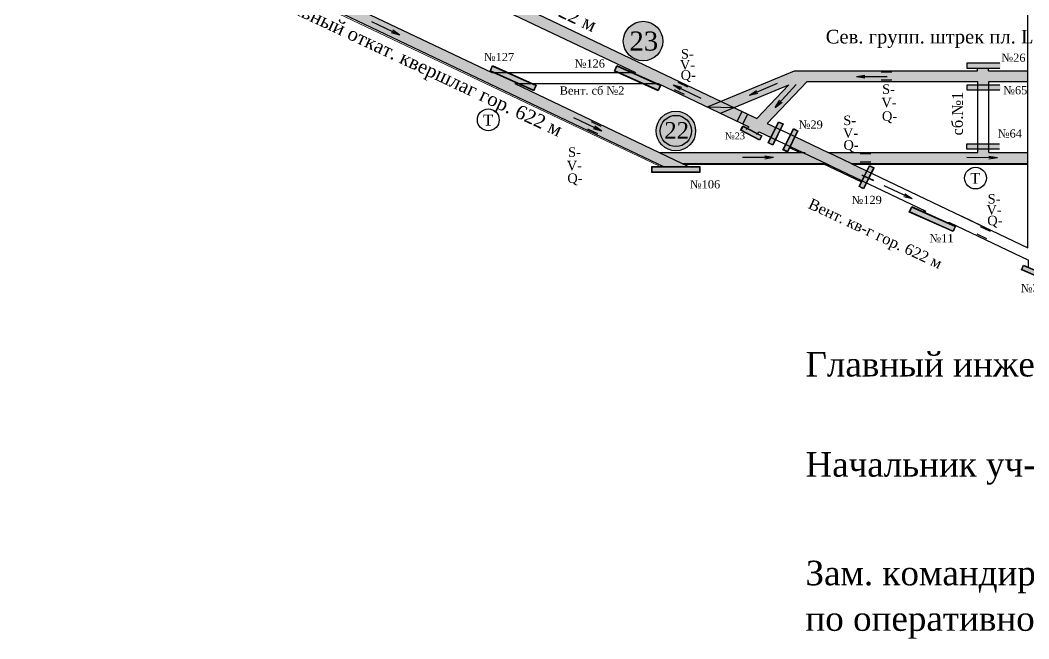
# Model space of a CAD drawing. Header units: millimetres. Extents: x -1382 to 289, y -482 to 459.
# Drawn here: x -430.5 to -60.4, y -482 to -255.2 of the extents above; entities that cross this region are included whole.
import ezdxf

# ---------------------------------------------------------------- set-up
doc = ezdxf.new("R2010")
doc.units = ezdxf.units.MM
for name, color, linetype in [('Датчики метана', 7, 'Continuous'), ('Двери', 7, 'Continuous'), ('Замерные станции', 7, 'Continuous'), ('Номера перемычек', 7, 'Continuous'), ('Перемычки', 7, 'Continuous'), ('Пожарные арки', 7, 'Continuous'), ('Позиции', 7, 'Continuous'), ('Струя', 7, 'Continuous')]:
    doc.layers.add(name, color=color, linetype=linetype)
doc.styles.get("Standard").update_dxf_attribs({"font": 'TIMES.TTF', "height": 10})

msp = doc.modelspace()

# ---------------------------------------------------------------- hatches: boundary and pattern name
for color, points in [(256, [(-173.37, -284.9), (-178.34, -286.97), (-168.52, -287.22)]), (3, [(-165.25, -294.1), (-165.97, -295.48), (-159.22, -299), (-158.5, -297.62)]), (256, [(-121.64, -311.82), (-121.7, -311.95), (-119.6, -312.93), (-119.54, -312.8)]), (256, [(-120.63, -312.29), (-120.7, -312.42), (-119.22, -313.11), (-119.16, -312.98)]), (256, [(-117.47, -313.93), (-117.4, -313.8), (-119.45, -312.84), (-119.51, -312.97)])]:
    msp.add_hatch(color=color).paths.add_polyline_path(points)
h = msp.add_hatch(color=256)
h.paths.add_polyline_path([(-165.31, -293.91), (-166.16, -295.54), (-159.16, -299.19), (-158.31, -297.56)])
h.paths.add_polyline_path([(-158.5, -297.62), (-159.22, -299), (-165.97, -295.48), (-165.25, -294.1)], flags=16)
h = msp.add_hatch(color=256)
h.paths.add_polyline_path([(-150.51, -293.22), (-152.19, -292.39), (-156.01, -300.17), (-154.33, -301)])
h.paths.add_polyline_path([(-150.67, -293.28), (-152.13, -292.56), (-155.85, -300.11), (-154.39, -300.83)], flags=16)
h = msp.add_hatch(color=256)
h.paths.add_polyline_path([(-145.11, -295.73), (-146.79, -294.9), (-150.62, -302.68), (-148.94, -303.51)])
h.paths.add_polyline_path([(-145.28, -295.78), (-146.73, -295.07), (-150.45, -302.62), (-148.99, -303.34)], flags=16)
h = msp.add_hatch(color=256)
h.paths.add_polyline_path([(-117.19, -309.25), (-118.87, -308.42), (-122.69, -316.2), (-121.01, -317.03)])
h.paths.add_polyline_path([(-117.35, -309.31), (-118.81, -308.59), (-122.53, -316.14), (-121.07, -316.86)], flags=16)
h = msp.add_hatch(color=256)
h.paths.add_polyline_path([(-62.35, -344.96), (-63.1, -346.68), (-55.14, -350.12), (-54.4, -348.4)])
h.paths.add_polyline_path([(-62.29, -345.12), (-62.93, -346.61), (-55.21, -349.96), (-54.56, -348.47)], flags=16)
at = {"layer": 'Перемычки'}
h = msp.add_hatch(color=256, dxfattribs=at)
h.paths.add_polyline_path([(-257.18, -271.83), (-258.06, -273.79), (-242, -281.01), (-241.12, -279.04)])
h.paths.add_polyline_path([(-241.29, -279.11), (-242.07, -280.84), (-257.89, -273.73), (-257.12, -272)], flags=16)
for points in [[(-257.12, -272), (-257.89, -273.73), (-242.07, -280.84), (-241.29, -279.11)], [(-211.45, -272), (-212.23, -273.73), (-196.41, -280.84), (-195.63, -279.11)], [(-155.85, -300.11), (-154.39, -300.83), (-150.67, -293.28), (-152.13, -292.56)], [(-150.45, -302.62), (-148.99, -303.34), (-145.28, -295.78), (-146.73, -295.07)], [(-198.61, -308.98), (-198.61, -310.87), (-181.27, -310.87), (-181.27, -308.98)], [(-122.53, -316.14), (-121.07, -316.86), (-117.35, -309.31), (-118.81, -308.59)], [(-103.3, -323.7), (-104.08, -325.43), (-88.25, -332.54), (-87.47, -330.81)], [(-55.21, -349.96), (-54.56, -348.47), (-62.29, -345.12), (-62.93, -346.61)]]:
    msp.add_hatch(color=3, dxfattribs=at).paths.add_polyline_path(points)
h = msp.add_hatch(color=256, dxfattribs=at)
h.paths.add_polyline_path([(-211.52, -271.83), (-212.4, -273.79), (-196.34, -281.01), (-195.46, -279.04)])
h.paths.add_polyline_path([(-195.63, -279.11), (-196.41, -280.84), (-212.23, -273.73), (-211.45, -272)], flags=16)
h = msp.add_hatch(color=256, dxfattribs=at)
h.paths.add_polyline_path([(-83.09, -272.93), (-78.99, -272.93), (-78.99, -272.83), (-82.99, -272.83), (-82.99, -270.83), (-78.99, -270.83), (-78.99, -270.73), (-83.09, -270.73)])
h.paths.add_polyline_path([(-78.99, -272.83), (-78.99, -272.93), (-70.89, -272.93), (-70.89, -270.73), (-78.99, -270.73), (-78.99, -270.83), (-70.99, -270.83), (-70.99, -272.83)])
h = msp.add_hatch(color=3, dxfattribs=at)
h.paths.add_polyline_path([(-82.99, -270.83), (-82.99, -272.83), (-78.99, -272.83), (-78.99, -270.83)])
h.paths.add_polyline_path([(-74.99, -272.83), (-74.99, -270.83), (-78.99, -270.83), (-78.99, -272.83)])
h.paths.add_polyline_path([(-74.99, -272.83), (-70.99, -272.83), (-70.99, -270.83), (-74.99, -270.83)])
h = msp.add_hatch(color=256, dxfattribs=at)
h.paths.add_polyline_path([(-83.09, -280.94), (-78.99, -280.94), (-78.99, -280.84), (-82.99, -280.84), (-82.99, -278.84), (-78.99, -278.84), (-78.99, -278.74), (-83.09, -278.74)])
h.paths.add_polyline_path([(-78.99, -280.84), (-78.99, -280.94), (-70.89, -280.94), (-70.89, -278.74), (-78.99, -278.74), (-78.99, -278.84), (-70.99, -278.84), (-70.99, -280.84)])
h = msp.add_hatch(color=3, dxfattribs=at)
h.paths.add_polyline_path([(-82.99, -278.84), (-82.99, -280.84), (-78.99, -280.84), (-78.99, -278.84)])
h.paths.add_polyline_path([(-74.99, -280.84), (-74.99, -278.84), (-78.99, -278.84), (-78.99, -280.84)])
h.paths.add_polyline_path([(-74.99, -280.84), (-70.99, -280.84), (-70.99, -278.84), (-74.99, -278.84)])
h = msp.add_hatch(color=256, dxfattribs=at)
h.paths.add_polyline_path([(-83.27, -302.55), (-79.17, -302.55), (-79.17, -302.45), (-83.17, -302.45), (-83.17, -300.45), (-79.17, -300.45), (-79.17, -300.35), (-83.27, -300.35)])
h.paths.add_polyline_path([(-79.17, -302.45), (-79.17, -302.55), (-71.07, -302.55), (-71.07, -300.35), (-79.17, -300.35), (-79.17, -300.45), (-71.17, -300.45), (-71.17, -302.45)])
h = msp.add_hatch(color=3, dxfattribs=at)
h.paths.add_polyline_path([(-83.17, -300.45), (-83.17, -302.45), (-79.17, -302.45), (-79.17, -300.45)])
h.paths.add_polyline_path([(-75.17, -302.45), (-75.17, -300.45), (-79.17, -300.45), (-79.17, -302.45)])
h.paths.add_polyline_path([(-75.17, -302.45), (-71.17, -302.45), (-71.17, -300.45), (-75.17, -300.45)])
h = msp.add_hatch(color=256, dxfattribs=at)
h.paths.add_polyline_path([(-198.74, -308.85), (-198.74, -311), (-181.14, -311), (-181.14, -308.85)])
h.paths.add_polyline_path([(-181.27, -308.98), (-181.27, -310.87), (-198.61, -310.87), (-198.61, -308.98)], flags=16)
h = msp.add_hatch(color=256, dxfattribs=at)
h.paths.add_polyline_path([(-103.36, -323.53), (-104.24, -325.5), (-88.19, -332.71), (-87.31, -330.75)])
h.paths.add_polyline_path([(-87.47, -330.81), (-88.25, -332.54), (-104.08, -325.43), (-103.3, -323.7)], flags=16)
at = {"layer": 'Позиции', "true_color": 0x00bdff}
for points in [[(-307.67, -220.86), (-305.6, -220.86), (-314.51, -216.86), (-316.06, -216.86), (-343.74, -203.65), (-367.56, -192.29), (-368.46, -196.29), (-269.3, -243.59), (-270.31, -243.59), (-261.4, -247.59), (-260.91, -247.59), (-204.71, -274.39), (-205.83, -274.39), (-196.92, -278.39), (-196.33, -278.39), (-178.34, -286.97), (-173.37, -284.9)], [(-194.69, -262.81, 1), (-209.17, -262.81, 1)], [(-60.81, -273.69), (-75.2, -273.69), (-75.2, -272.83), (-79.2, -272.83), (-79.2, -273.69), (-92.83, -273.69), (-146.33, -273.69), (-173.37, -284.9), (-168.52, -287.22), (-148.46, -278.9), (-160.19, -291.19), (-168.52, -287.22), (-173.49, -289.28), (-163.1, -294.23), (-164.02, -295.2), (-160.33, -297.12), (-159.3, -296.05), (-155, -298.1), (-153.23, -294.51), (-156.39, -293), (-141.77, -277.69), (-79.11, -277.69), (-79.11, -278.84), (-75.11, -278.84), (-75.11, -277.69), (-71.99, -277.69), (-60.81, -277.69)], [(-168.52, -287.22), (-178.34, -286.97), (-173.49, -289.28)]]:
    msp.add_hatch(color=140, dxfattribs=at).paths.add_polyline_path(points)
at = {"layer": 'Позиции', "true_color": 0xff7ffe}
for points in [[(-313.62, -247.59), (-312.31, -247.59), (-321.22, -243.59), (-322, -243.59), (-344.58, -232.82), (-421.17, -196.29), (-430.46, -196.29), (-359.03, -230.36), (-350.64, -234.36), (-194.46, -308.85), (-185.16, -308.85), (-187.6, -307.69), (-195.98, -303.69), (-249.03, -278.39), (-247.83, -278.39), (-256.74, -274.39), (-257.42, -274.39)], [(-184.15, -295.79, 1), (-195.63, -295.79, 1)], [(-146.17, -297.88), (-147.93, -301.47), (-143.28, -303.69), (-134.21, -308.01), (-121.62, -314.02), (-119.85, -310.43), (-125.6, -307.69), (-133.99, -303.69)], [(-60.81, -303.69), (-71.99, -303.69), (-75.11, -303.69), (-75.11, -302.45), (-79.11, -302.45), (-79.11, -303.69), (-133.99, -303.69), (-125.6, -307.69), (-71.99, -307.69), (-60.81, -307.69)], [(-143.28, -303.69), (-195.98, -303.69), (-187.6, -307.69), (-134.89, -307.69)]]:
    msp.add_hatch(color=211, dxfattribs=at).paths.add_polyline_path(points)
at = {"layer": 'Позиции'}
h = msp.add_hatch(color=1, dxfattribs=at)
h.paths.add_polyline_path([(-197.13, -295.79, 1), (-182.65, -295.79, 1)])
h.paths.add_polyline_path([(-184.15, -295.79, -1), (-195.63, -295.79, -1)], flags=16)

# ---------------------------------------------------------------- linework, layer by layer
for p, q in [((-307.67, -220.86), (-160.19, -291.19)), ((-350.64, -234.36), (-194.2, -308.98)), ((-313.62, -247.59), (-257.42, -274.39)), ((-260.91, -247.59), (-204.71, -274.39)), ((-60.81, -338.59), (-60.81, -250.64)), ((-178.34, -286.97), (-146.33, -273.69)), ((-146.33, -273.69), (-92.83, -273.69)), ((-92.83, -273.69), (-79.2, -273.69)), ((-79.2, -273.69), (-79.2, -272.92)), ((-75.2, -273.69), (-75.2, -272.93)), ((-75.2, -273.69), (-60.81, -273.69)), ((-257.42, -274.39), (-204.71, -274.39)), ((-249.03, -278.39), (-196.33, -278.39)), ((-249.03, -278.39), (-195.98, -303.69)), ((-196.33, -278.39), (-163.1, -294.23)), ((-173.49, -289.28), (-148.46, -278.9)), ((-160.19, -291.19), (-148.46, -278.9)), ((-156.39, -293), (-141.77, -277.69)), ((-141.77, -277.69), (-79.11, -277.69)), ((-79.11, -303.69), (-79.11, -277.69)), ((-75.11, -303.69), (-75.11, -277.69)), ((-75.11, -277.69), (-71.99, -277.69)), ((-71.99, -277.69), (-60.81, -277.69)), ((-178.34, -286.97), (-168.52, -287.22)), ((-164.05, -295.22), (-163.1, -294.23)), ((-160.3, -297.09), (-159.3, -296.05)), ((-159.3, -296.05), (-143.28, -303.69)), ((-156.39, -293), (-149.08, -296.49)), ((-149.08, -296.49), (-133.99, -303.69)), ((-195.98, -303.69), (-142.4, -303.69)), ((-133.99, -303.69), (-79.11, -303.69)), ((-75.11, -303.69), (-71.99, -303.69)), ((-71.99, -303.69), (-60.81, -303.69)), ((-187.6, -307.69), (-184.9, -308.98)), ((-187.6, -307.69), (-134.63, -307.69)), ((-134.89, -307.69), (-98.17, -325.2)), ((-125.6, -307.69), (-71.99, -307.69)), ((-125.6, -307.69), (-60.81, -338.59)), ((-71.99, -307.69), (-60.81, -307.69)), ((-99.99, -325.2), (-98.17, -325.2)), ((-90.81, -329.32), (-89.53, -329.32)), ((-89.53, -329.32), (-60.49, -343.17)), ((-84.94, -327.08), (-77.63, -330.56)), ((-60.49, -345.9), (-60.49, -343.17))]:
    msp.add_line(p, q)
for points in [[(-165.31, -293.91), (-158.31, -297.56), (-159.16, -299.19), (-166.16, -295.54)], [(-165.25, -294.1), (-158.5, -297.62), (-159.22, -299), (-165.97, -295.48)], [(-150.51, -293.22), (-154.33, -301), (-156.01, -300.17), (-152.19, -292.39)], [(-150.67, -293.28), (-154.39, -300.83), (-155.85, -300.11), (-152.13, -292.56)], [(-145.11, -295.73), (-148.94, -303.51), (-150.62, -302.68), (-146.79, -294.9)], [(-145.28, -295.78), (-148.99, -303.34), (-150.45, -302.62), (-146.73, -295.07)], [(-117.19, -309.25), (-121.01, -317.03), (-122.69, -316.2), (-118.87, -308.42)], [(-117.35, -309.31), (-121.07, -316.86), (-122.53, -316.14), (-118.81, -308.59)], [(-62.35, -344.96), (-54.4, -348.4), (-55.14, -350.12), (-63.1, -346.68)], [(-62.29, -345.12), (-54.56, -348.47), (-55.21, -349.96), (-62.93, -346.61)]]:
    msp.add_lwpolyline(points, close=True)
at = {"layer": 'Датчики метана', "color": 7}
msp.add_line((-71.99, -303.69), (-60.81, -303.69), dxfattribs=at)
for centre in [(-258.71, -291.72), (-79.97, -313.06)]:
    msp.add_circle(centre, 4, dxfattribs=at)
at = {"layer": 'Двери'}
for p, q in [((-121.7, -311.95), (-117.46, -313.93)), ((-121.64, -311.82), (-117.4, -313.8))]:
    msp.add_line(p, q, dxfattribs=at)
at = {"layer": 'Замерные станции', "color": 1}
for p, q in [((-110.63, -274.19), (-114.63, -274.19)), ((-110.63, -277.19), (-114.63, -277.19)), ((-186.75, -282.45), (-190.36, -280.73)), ((-185.46, -279.74), (-189.07, -278.02)), ((-218.53, -296.81), (-222.14, -295.09)), ((-217.24, -294.1), (-220.85, -292.38)), ((-118.33, -304.19), (-122.33, -304.19)), ((-118.33, -307.19), (-122.33, -307.19)), ((-74.46, -332.65), (-78.07, -330.92)), ((-75.76, -335.35), (-79.37, -333.63))]:
    msp.add_line(p, q, dxfattribs=at)
at = {"layer": 'Номера перемычек', "color": 7}
msp.add_line((-164.48, -289.15), (-160.19, -291.19), dxfattribs=at)
at = {"layer": 'Перемычки'}
for points in [[(-257.18, -271.83), (-241.12, -279.04), (-242, -281.01), (-258.06, -273.79)], [(-257.12, -272), (-241.29, -279.11), (-242.07, -280.84), (-257.89, -273.73)], [(-211.52, -271.83), (-195.46, -279.04), (-196.34, -281.01), (-212.4, -273.79)], [(-211.45, -272), (-195.63, -279.11), (-196.41, -280.84), (-212.23, -273.73)], [(-198.74, -308.85), (-181.14, -308.85), (-181.14, -311), (-198.74, -311)], [(-198.61, -308.98), (-181.27, -308.98), (-181.27, -310.87), (-198.61, -310.87)], [(-103.36, -323.53), (-87.31, -330.75), (-88.19, -332.71), (-104.24, -325.5)], [(-103.3, -323.7), (-87.47, -330.81), (-88.25, -332.54), (-104.08, -325.43)]]:
    msp.add_lwpolyline(points, close=True, dxfattribs=at)
for points in [[(-70.99, -272.83), (-82.99, -272.83), (-82.99, -270.83), (-70.99, -270.83)], [(-70.99, -280.84), (-82.99, -280.84), (-82.99, -278.84), (-70.99, -278.84)], [(-71.17, -302.45), (-83.17, -302.45), (-83.17, -300.45), (-71.17, -300.45)]]:
    msp.add_lwpolyline(points, dxfattribs=at)
at = {"layer": 'Пожарные арки', "color": 1}
for p, q in [((-165.65, -288.59), (-167.37, -292.2)), ((-163.59, -289.57), (-165.31, -293.18))]:
    msp.add_line(p, q, dxfattribs=at)
at = {"layer": 'Позиции', "color": 1, "lineweight": 20}
for p, q in [((-352.25, -234.4), (-196.14, -308.55)), ((-186.3, -308.12), (-133.68, -308.12)), ((-124.26, -308.12), (-60.85, -308.12))]:
    msp.add_line(p, q, dxfattribs=at)
at = {"layer": 'Позиции', "color": 1}
for p, q in [((-148.15, -301.86), (-144.41, -303.65)), ((-135.94, -307.69), (-121.8, -314.43))]:
    msp.add_line(p, q, dxfattribs=at)
at = {"layer": 'Позиции', "color": 43, "true_color": 0xb8b86f}
for p, q in [((-195.98, -303.69), (-187.6, -307.69)), ((-143.28, -303.69), (-134.21, -308.01)), ((-125.6, -307.69), (-133.99, -303.69))]:
    msp.add_line(p, q, dxfattribs=at)
at = {"layer": 'Позиции'}
for centre, radius in [((-201.93, -262.81), 7.24), ((-189.89, -295.79), 7.24), ((-189.89, -295.79), 5.74)]:
    msp.add_circle(centre, radius, dxfattribs=at)
at = {"layer": 'Струя', "color": 1}
for p, q in [((-291.19, -260.6), (-301.42, -255.79)), ((-291.19, -260.6), (-293.78, -258.8)), ((-291.19, -260.6), (-294.23, -259.75)), ((-217.06, -295.82), (-227.29, -291.01)), ((-217.06, -295.82), (-220.1, -294.97)), ((-217.06, -295.82), (-219.65, -294.02)), ((-154.1, -305.56), (-165.41, -305.53)), ((-154.1, -305.56), (-157.22, -306.07)), ((-154.1, -305.56), (-157.21, -305.03)), ((-71.9, -305.64), (-83.2, -305.57)), ((-71.9, -305.64), (-75.01, -305.1)), ((-71.9, -305.64), (-75.01, -306.14)), ((-103.23, -320.73), (-113.46, -315.92)), ((-103.23, -320.73), (-106.27, -319.88)), ((-103.23, -320.73), (-105.83, -318.94))]:
    msp.add_line(p, q, dxfattribs=at)
at = {"layer": 'Струя', "color": 5}
for p, q in [((-123.64, -275.8), (-120.53, -275.3)), ((-123.64, -275.8), (-120.53, -276.34)), ((-123.64, -275.8), (-112.34, -275.86)), ((-190.86, -278.8), (-180.68, -283.7)), ((-190.86, -278.8), (-187.83, -279.68)), ((-190.86, -278.8), (-188.29, -280.62)), ((-162.93, -282.69), (-152.56, -278.19)), ((-162.93, -282.69), (-160.28, -280.97)), ((-153.41, -287.12), (-145.81, -278.75)), ((-162.93, -282.69), (-159.87, -281.93)), ((-153.41, -287.12), (-151.7, -284.46)), ((-153.41, -287.12), (-150.93, -285.16))]:
    msp.add_line(p, q, dxfattribs=at)

# ---------------------------------------------------------------- texts
at = {"color": 7}
for s, height, p in [('Вент. кв-г гор. 622 м', 5, (-280.88, -231.45)), ('Главный откат. квершлаг гор. 622 м', 5, (-338.17, -249.01)), ('Вент. кв-г гор. 622 м', 4, (-141.71, -323.94))]:
    msp.add_text(s, height=height, rotation=335, dxfattribs=at).set_placement(p)
for s, height, p in [('Сев. групп. штрек пл. L1 гор. 622 м', 5, (-134.92, -263.69)), ('Вент. сб №2', 3, (-232.52, -282.44)), ('Начальник уч-ка ВТБ:', 9, (-142.35, -422.56)), ('Зам. командира 10 ВГСО', 9, (-142.35, -462.4)), ('по оперативной работе', 9, (-142.35, -479.1))]:
    msp.add_text(s, height=height).set_placement(p)
msp.add_text('сб.№1', height=4, rotation=90).set_placement((-84.6, -297.43))
at = {"color": 0}
msp.add_text('Главный инженер:', height=9, dxfattribs=at).set_placement((-142.35, -385.83))
at = {"layer": 'Датчики метана'}
for p in [(-260.63, -293.81), (-81.89, -315.15)]:
    msp.add_text('Т', height=4, dxfattribs=at).set_placement(p)
at = {"layer": 'Замерные станции'}
for s, p in [('S-', (-188.05, -269.24)), ('V-', (-188.43, -273.25)), ('Q-', (-188.14, -277)), ('S-', (-114.23, -282.17)), ('V-', (-114.5, -287.11)), ('Q-', (-114.29, -292.07)), ('S-', (-128.48, -293.63)), ('V-', (-128.6, -298.27)), ('Q-', (-128.4, -302.67)), ('S-', (-229.45, -305.28)), ('V-', (-229.93, -310.22)), ('Q-', (-229.71, -314.85)), ('S-', (-75.51, -322.41)), ('V-', (-75.94, -326.42)), ('Q-', (-75.65, -330.36))]:
    msp.add_text(s, height=3.5, dxfattribs=at).set_placement(p)
at = {"layer": 'Номера перемычек'}
for s, height, p in [('№127', 3, (-260.33, -270.16)), ('№126', 3, (-227.04, -272.55)), ('№26', 3, (-70.46, -270.42)), ('№65', 3, (-69.8, -282.33)), ('№29', 3, (-144.84, -294.93)), ('№64', 3, (-71.79, -298.21)), ('№23', 2.5, (-171.89, -298.84)), ('№106', 3, (-184.74, -316.83)), ('№129', 3, (-125.46, -322.57)), ('№11', 3, (-96.86, -336.6)), ('№32', 3, (-63.36, -354.9))]:
    msp.add_text(s, height=height, dxfattribs=at).set_placement(p)
at = {"layer": 'Позиции'}
for s, height, p in [('23', 7, (-206.94, -266.3)), ('22', 6, (-194.13, -298.55))]:
    msp.add_text(s, height=height, dxfattribs=at).set_placement(p)

doc.saveas('drawing.dxf')
